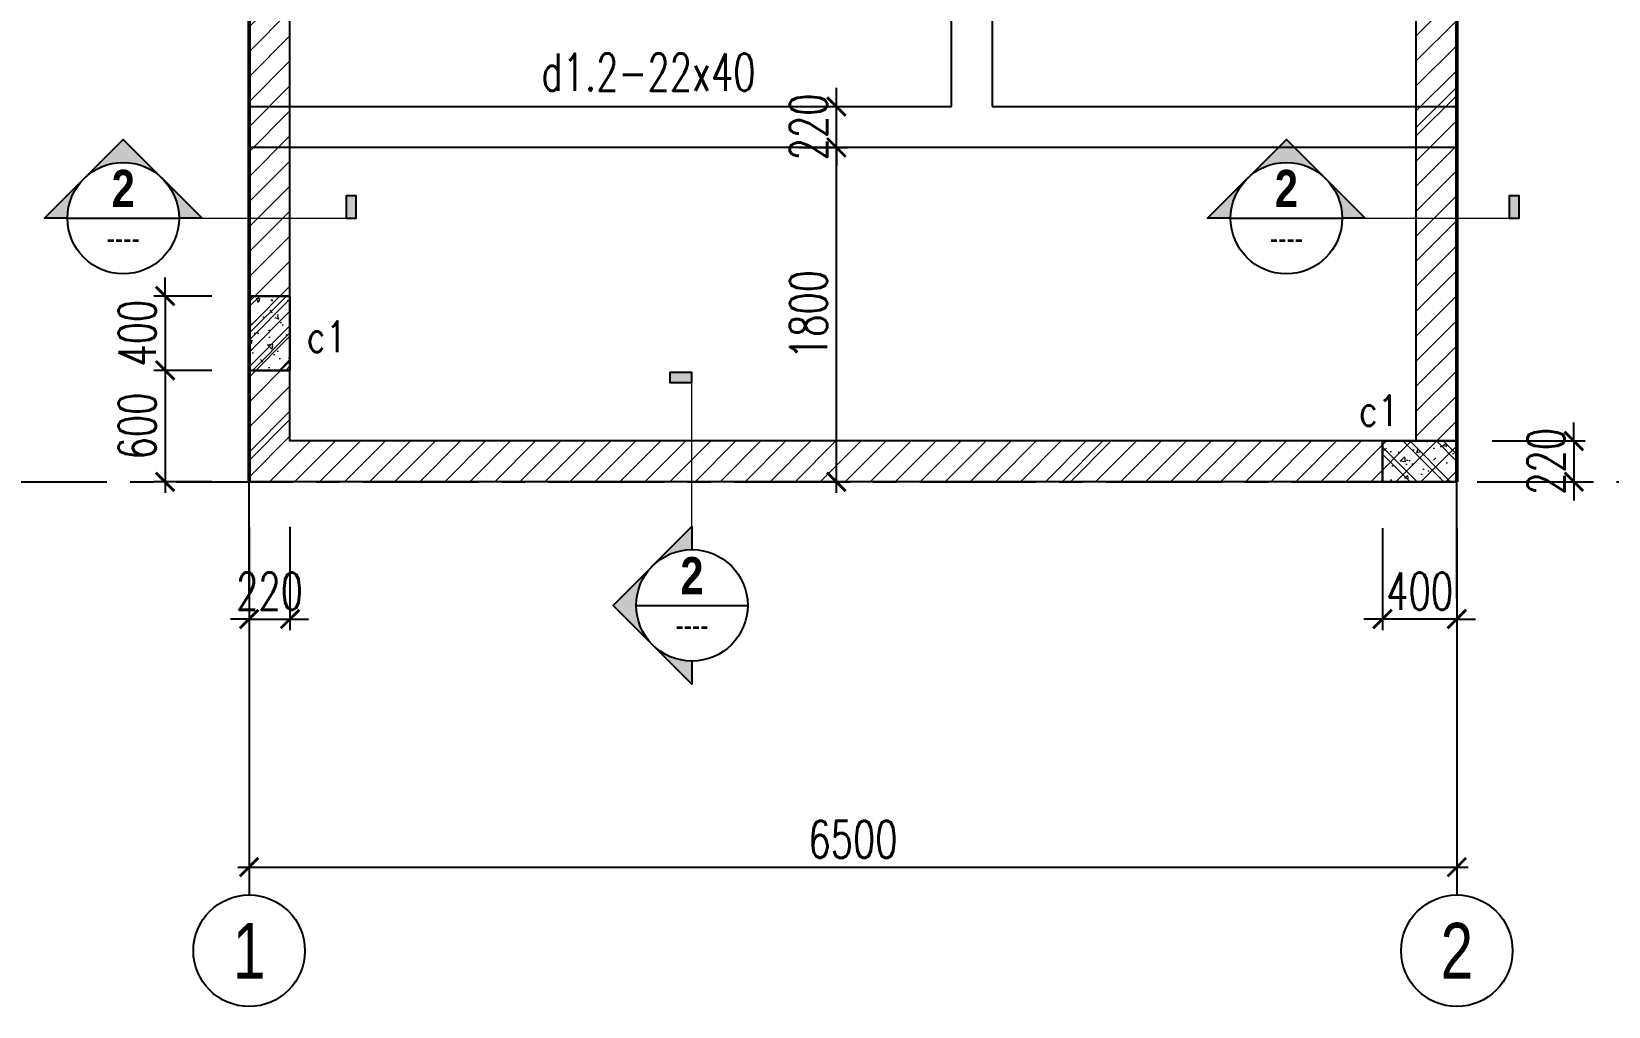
# Model space of a CAD drawing. Header units: millimetres. Extents: x -529861 to -223882, y -171969 to 61504.
# Drawn here: x -340738 to -332251, y 6759 to 12007 of the extents above; entities that cross this region are included whole.
import ezdxf
from ezdxf.enums import TextEntityAlignment as Align

# ---------------------------------------------------------------- set-up
doc = ezdxf.new("R2010")
doc.units = ezdxf.units.MM
doc.header["$LTSCALE"] = 5000
for name, pattern in [('CENTER', [2, 1.25, -0.25, 0.25, -0.25]), ('Dash', [6, 3, -3]), ('HIDDEN', [0.375, 0.25, -0.125])]:
    doc.linetypes.add(name, pattern=pattern)
doc.layers.get('Defpoints').update_dxf_attribs({"color": 143})
for name, color, linetype, lineweight in [('06- General text', 2, 'Continuous', 25), ('07- Hidden', 8, 'HIDDEN', 15), ('08- Note', 6, 'Continuous', 25), ('A-DETL-2', 1, 'Dash', 50), ('KC-COT-HATCH', 13, 'Continuous', 15), ('KC-COT-NETCAT', 2, 'Continuous', 30), ('S-Concrete', 4, 'Continuous', 25), ('S-dims', 8, 'Continuous', 18), ('S-hatch', 8, 'Continuous', 5), ('s-nomal', 32, 'Continuous', 25), ('S-text', 2, 'Continuous', 20)]:
    doc.layers.add(name, color=color, linetype=linetype, lineweight=lineweight)
for name, color, linetype in [('KC ICC-COTVACH', 3, 'Continuous'), ('KCS_AXIS', 18, 'CENTER'), ('KCS_BORDER', 3, 'Continuous'), ('KCS_CHI', 1, 'Continuous'), ('KCS_DIM', 1, 'Continuous'), ('KCS_TEXT', 2, 'Continuous')]:
    doc.layers.add(name, color=color, linetype=linetype)
doc.styles.add('Brief text', font='')
doc.styles.add('General text 1', font='')
doc.styles.add('s-text', font='vnsimli.shx', dxfattribs={"width": 0.7})
doc.styles.add('style1', font='arial.ttf', dxfattribs={"width": 0.75})
doc.styles.add('vnsimpli', font='vnsimli.shx', dxfattribs={"width": 0.65})
doc.styles.get('Brief text').set_extended_font_data('.VnHelvetInsH', bold=True)
doc.styles.get('General text 1').set_extended_font_data('.VnAvantH')
doc.dimstyles.new('1-100s', dxfattribs={"dimtxt": 200, "dimasz": 100, "dimexe": 60, "dimexo": 0, "dimgap": 50, "dimtad": 1, "dimdec": 0, "dimzin": 0, "dimdsep": 46, "dimtxsty": 's-text', "dimblk1": 'ARCHTICK', "dimblk2": 'ARCHTICK', "dimsah": 1, "dimcen": 80, "dimdle": 60, "dimclrd": 9, "dimclre": 9, "dimclrt": 2, "dimadec": 0, "dimazin": 0, "dimtfac": 0.0001, "dimtdec": 0, "dimtix": 1, "dimtmove": 1, "dimatfit": 3, "dimldrblk": 'ARCHTICK', "dimfxl": 200, "dimtolj": 1, "dimtzin": 0, "dimarcsym": 0})
pattern_1 = [(45, (173487.349945524, 123130.5743308549), (-2245.064030267288, 2245.064030267288), [])]
pattern_2 = [(45, (173487.349945524, 123130.5743308549), (-67.35192090801866, 67.35192090801866), [])]

# ---------------------------------------------------------------- blocks, each defined once
blk = doc.blocks.new('_ArchTick')
at = {"color": 0, "linetype": 'ByBlock', "const_width": 0.15}
blk.add_lwpolyline([(-0.5, -0.5), (0.5, 0.5)], dxfattribs=at)
blk = doc.blocks.new('*D1159')
at = {"layer": 'Defpoints', "color": 0, "ltscale": 1500, "transparency": 16777216}
for p in [(-30105.34346586285, -46735.67500054729), (-23605.34346586303, -46735.67500054729), (-23605.34346586303, -48211.66461847498)]:
    blk.add_point(p, dxfattribs=at)
at = {"layer": 'KCS_DIM', "color": 9, "lineweight": -2, "ltscale": 1500, "transparency": 16777216}
for p, q in [((-30105.34346586285, -46735.67500054729), (-30105.34346586285, -48271.66461847498)), ((-23605.34346586303, -46735.67500054729), (-23605.34346586303, -48271.66461847498)), ((-30165.34346586285, -48211.66461847498), (-23545.34346586303, -48211.66461847498))]:
    blk.add_line(p, q, dxfattribs=at)
at = {"layer": 'KCS_DIM', "color": 9, "lineweight": -2, "ltscale": 1500, "transparency": 16777216, "xscale": 100, "yscale": 100, "zscale": 100, "rotation": 180}
blk.add_blockref('_ArchTick', (-30105.34346586285, -48211.66461847498), dxfattribs=at)
at = {"layer": 'KCS_DIM', "color": 9, "lineweight": -2, "ltscale": 1500, "transparency": 16777216, "xscale": 100, "yscale": 100, "zscale": 100}
blk.add_blockref('_ArchTick', (-23605.34346586303, -48211.66461847498), dxfattribs=at)
at = {"layer": 'KCS_DIM', "color": 2, "ltscale": 1500, "transparency": 16777216, "insert": (-26855.34346586294, -48061.66461847498), "char_height": 200, "attachment_point": 5, "style": 's-text'}
blk.add_mtext('\\A1;6500', dxfattribs=at)
blk = doc.blocks.new('*U935')
at = {"layer": 'KC-COT-HATCH'}
h = blk.add_hatch(dxfattribs=at)
h.set_pattern_fill('CHAU-02', color=256, scale=30, pattern_type=2)
h.set_pattern_definition([(49.99999999999999, (-758.4432547455838, -466.9000352710326), (215.178054780226, -18.82564049477853), [22.5, -247.5]), (355, (-758.4432547455838, -466.9000352710326), (-41.6254000839, 225.6576401100035), [18, -198]), (100.4514, (-740.5117507455836, -468.4688372710326), (173.5528145142065, 206.8318626182861), [19.122057, -210.3426336]), (46.18420000000001, (-758.4432547455838, -406.9000352710326), (320.1723145876933, -49.65570429870542), [33.75, -371.25]), (96.6356, (-731.7622312455837, -411.0380273710326), (280.398811664611, 292.2353612701325), [28.6830864, -315.5139]), (351.1842, (-758.4432547455838, -406.9000352710326), (280.3985835400882, 292.2355802775974), [27, -297]), (21, (-728.4432547455838, -421.9000352710326), (179.0721156355385, -120.7856671996016), [22.5, -247.5]), (226, (-728.4432547455838, -421.9000352710326), (201.5646367418057, -109.6619427481773), [17.99999999999997, -197.9999999999998]), (71.4514, (-713.5205848455837, -431.9655170710327), (252.066788574447, 96.75914901298572), [19.122057, -210.3426336]), (67.5, (-758.4432547455838, -466.9000352710326), (-46.77485499136161, 88.31233855207942), [0, -195.6, 0, -201, 0, -198.75]), (4.500000000000006, (-758.4432547455838, -466.9000352710326), (85.00527716362008, 114.0309565615238), [0, -114.6, 0, -191.1, 0, -75.75]), (327.5, (-825.3432547455836, -466.9000352710326), (160.1467308517227, -6.766461520313927), [0, -75, 0, -234, 0, -310.5]), (317.5, (-855.3432547455836, -466.9000352710326), (174.9558508027159, 30.03149469969532), [0, -97.5, 0, -155.4, 0, -220.5]), (315, (-758.4432547455838, -466.9000352710326), (90.15611460128481, 90.15611460128481), []), (315, (-758.4432547455838, -430.1500352710326), (90.15611460128481, 90.15611460128481), [])])
h.paths.add_polyline_path([(-110.0000000000002, 200.0000000000001), (-110.0000000000002, -199.9999999999999), (109.9999999999998, -199.9999999999999), (109.9999999999998, 200.0000000000001)])
at = {"layer": 'KC-COT-NETCAT'}
blk.add_lwpolyline([(-110.0000000000002, -199.9999999999999), (109.9999999999998, -199.9999999999999), (109.9999999999998, 200.0000000000001), (-110.0000000000002, 200.0000000000001)], close=True, dxfattribs=at)
blk = doc.blocks.new('MB giang tuong lka1')
at = {"layer": 'S-hatch', "linetype": 'ByBlock', "ltscale": 1500}
h = blk.add_hatch(dxfattribs=at)
h.set_pattern_fill('ANSI31', color=256, scale=1000)
h.set_pattern_definition(pattern_1)
h.paths.add_polyline_path([(220, -220), (6280.000000000058, -220), (6280.000000000058, -11080), (220, -11080)], flags=16)
h.paths.add_polyline_path([(0, 0), (6500.000000000058, 0), (6500.000000000058, -11300), (0, -11300)])
h = blk.add_hatch(dxfattribs=at)
h.set_pattern_fill('ANSI31', color=256, scale=1000)
h.set_pattern_definition(pattern_1)
h.paths.add_polyline_path([(220, -220), (6280.000000000058, -220), (6280.000000000058, -11080), (220, -11080)], flags=16)
h.paths.add_polyline_path([(0, 0), (6500.000000000058, 0), (6500.000000000058, -11300), (0, -11300)])
h = blk.add_hatch(dxfattribs=at)
h.set_pattern_fill('ANSI31', color=256, scale=30)
h.set_pattern_definition(pattern_2)
h.paths.add_polyline_path([(220, -220), (6280.000000000058, -220), (6280.000000000058, -11080), (220, -11080)], flags=16)
h.paths.add_polyline_path([(0, 0), (6500.000000000058, 0), (6500.000000000058, -11300), (0, -11300)])
h = blk.add_hatch(dxfattribs=at)
h.set_pattern_fill('ANSI31', color=256, scale=30)
h.set_pattern_definition(pattern_2)
h.paths.add_polyline_path([(220, -4230.000000000029), (720, -4230.000000000029), (720, -4450.000000000029), (220, -4450.000000000029)])
h = blk.add_hatch(dxfattribs=at)
h.set_pattern_fill('ANSI31', color=256, scale=30)
h.set_pattern_definition(pattern_2)
h.paths.add_polyline_path([(3184.999999999796, -4230.000000000029), (6279.999999999796, -4230.000000000029), (6279.999999999796, -4450.000000000029), (3184.999999999796, -4450.000000000029)])
h = blk.add_hatch(dxfattribs=at)
h.set_pattern_fill('ANSI31', color=256, scale=30)
h.set_pattern_definition([(45, (173487.349945524, 120620.5743308549), (-67.35192090801866, 67.35192090801866), [])])
h.paths.add_polyline_path([(3184.999999999796, -6740.000000000015), (6279.999999999825, -6740), (6279.999999999825, -6960), (3184.999999999796, -6960.000000000015)])
at = {"layer": 'S-Concrete'}
for points in [[(3484.999999999796, -3340.000000000029), (3484.999999999796, -3120.000000000029), (6499.999999999825, -3120.000000000029), (6499.999999999825, -3340.000000000029), (3704.999999999796, -3340.000000000029)], [(219.9999999997672, -3350), (369.9999999997672, -3350), (369.9999999997381, -4450.000000000015), (519.9999999997381, -4450.000000000015), (519.9999999997381, -3240.000000000029), (519.9999999997381, -3200.000000000029), (0, -3200.000000000029), (0, -3350), (219.9999999997672, -3350)], [(3704.999999999796, -3340.000000000029), (3704.999999999796, -6960), (3484.999999999796, -6960), (3484.999999999796, -3340.000000000029)], [(3779.663092774164, -9280.00000000003), (3779.663092774164, -6740), (3999.663092774164, -6740), (3999.663092774164, -9280.00000000003)], [(3999.663092774164, -9280.00000000003), (6500.000000000058, -9280.00000000003), (6500.000000000058, -9500.00000000003), (-2.328306436538696e-10, -9500), (-2.328306436538696e-10, -9280), (3779.663092774164, -9280.00000000003)]]:
    blk.add_lwpolyline(points, dxfattribs=at)
at = {"layer": 's-nomal'}
for points in [[(0, 0), (6500.000000000058, 0), (6500.000000000058, -11300), (0, -11300)], [(220, -220), (6280.000000000058, -220), (6280.000000000058, -11080), (220, -11080)]]:
    blk.add_lwpolyline(points, close=True, dxfattribs=at)
at = {"layer": 's-nomal', "linetype": 'ByBlock', "ltscale": 1500}
for points in [[(220, -4230.000000000029), (720, -4230.000000000029), (720, -4450.000000000029), (220, -4450.000000000029)], [(3184.999999999796, -6739.999999999985), (6279.999999999825, -6740), (6279.999999999825, -6960), (3184.999999999796, -6959.999999999985)]]:
    blk.add_lwpolyline(points, close=True, dxfattribs=at)
blk.add_lwpolyline([(3184.999999999796, -4230.000000000029), (6279.999999999796, -4230.000000000029), (6279.999999999796, -4450.000000000029), (3184.999999999796, -4450.000000000029), (3184.999999999796, -4230.000000000029), (3184.999999999796, -4450.000000000029)], dxfattribs=at)
blk = doc.blocks.new('*D965')
at = {"layer": 'Defpoints', "color": 0, "linetype": 'ByBlock', "ltscale": 1500, "transparency": 16777216}
for p in [(-339767.7423628049, 10583.15548836588), (-340018.8407823397, 10183.15548836588), (-339767.7423628049, 10183.15548836588)]:
    blk.add_point(p, dxfattribs=at)
at = {"layer": 'S-dims', "color": 9, "linetype": 'ByBlock', "lineweight": -2, "ltscale": 1500, "transparency": 16777216}
for p, q in [((-340018.8407823397, 10583.15548836588), (-340018.8407823397, 10683.15548836588)), ((-339767.7423628049, 10583.15548836588), (-340078.8407823397, 10583.15548836588)), ((-340018.8407823397, 10583.15548836588), (-340018.8407823397, 10183.15548836588)), ((-339767.7423628049, 10183.15548836588), (-340078.8407823397, 10183.15548836588)), ((-340018.8407823397, 10183.15548836588), (-340018.8407823397, 10083.15548836588))]:
    blk.add_line(p, q, dxfattribs=at)
at = {"layer": 'S-dims', "color": 9, "linetype": 'ByBlock', "lineweight": -2, "ltscale": 1500, "transparency": 16777216, "xscale": 100, "yscale": 100, "zscale": 100}
for p, rotation in [((-340018.8407823397, 10583.15548836588), 270), ((-340018.8407823397, 10183.15548836588), 90)]:
    blk.add_blockref('_ArchTick', p, dxfattribs=dict(at, rotation=rotation))
at = {"layer": 'S-dims', "color": 2, "linetype": 'ByBlock', "ltscale": 1500, "transparency": 16777216, "insert": (-340168.8407823396, 10383.15548836597), "char_height": 200, "attachment_point": 5, "rotation": 90, "style": 's-text'}
blk.add_mtext('\\A1;400', dxfattribs=at)
blk = doc.blocks.new('*D966')
at = {"layer": 'Defpoints', "color": 0, "linetype": 'ByBlock', "ltscale": 1500, "transparency": 16777216}
for p in [(-339767.7423628049, 10183.15548836588), (-340018.8407823398, 9583.155488486833), (-339767.7423628049, 9583.155488486835)]:
    blk.add_point(p, dxfattribs=at)
at = {"layer": 'S-dims', "color": 9, "linetype": 'ByBlock', "lineweight": -2, "ltscale": 1500, "transparency": 16777216}
for p, q in [((-340018.8407823398, 10243.15548836588), (-340018.8407823398, 9523.155488486833)), ((-339767.7423628049, 10183.15548836588), (-340078.8407823398, 10183.15548836588)), ((-339767.7423628049, 9583.155488486835), (-340078.8407823398, 9583.155488486833))]:
    blk.add_line(p, q, dxfattribs=at)
at = {"layer": 'S-dims', "color": 9, "linetype": 'ByBlock', "lineweight": -2, "ltscale": 1500, "transparency": 16777216, "xscale": 100, "yscale": 100, "zscale": 100}
for p, rotation in [((-340018.8407823398, 10183.15548836588), 90), ((-340018.8407823398, 9583.155488486833), 270)]:
    blk.add_blockref('_ArchTick', p, dxfattribs=dict(at, rotation=rotation))
at = {"layer": 'S-dims', "color": 2, "linetype": 'ByBlock', "ltscale": 1500, "transparency": 16777216, "insert": (-340168.8407823397, 9883.15548842645), "char_height": 200, "attachment_point": 5, "rotation": 90, "style": 's-text'}
blk.add_mtext('\\A1;600', dxfattribs=at)
blk = doc.blocks.new('*D967')
at = {"layer": 'Defpoints', "color": 0, "linetype": 'ByBlock', "ltscale": 1500, "transparency": 16777216}
for p in [(-339566.7021540222, 9341.589578875159), (-339346.7021540222, 9341.589578875159), (-339346.7021540222, 8844.501605584686)]:
    blk.add_point(p, dxfattribs=at)
at = {"layer": 'S-dims', "color": 9, "linetype": 'ByBlock', "lineweight": -2, "ltscale": 1500, "transparency": 16777216}
for p, q in [((-339566.7021540222, 9341.589578875159), (-339566.7021540222, 8784.501605584686)), ((-339346.7021540222, 9341.589578875159), (-339346.7021540222, 8784.501605584686)), ((-339566.7021540222, 8844.501605584686), (-339666.7021540222, 8844.501605584686)), ((-339566.7021540222, 8844.501605584686), (-339346.7021540222, 8844.501605584686)), ((-339346.7021540222, 8844.501605584686), (-339246.7021540222, 8844.501605584686))]:
    blk.add_line(p, q, dxfattribs=at)
at = {"layer": 'S-dims', "color": 9, "linetype": 'ByBlock', "lineweight": -2, "ltscale": 1500, "transparency": 16777216, "xscale": 100, "yscale": 100, "zscale": 100}
blk.add_blockref('_ArchTick', (-339566.7021540222, 8844.501605584686), dxfattribs=at)
at = {"layer": 'S-dims', "color": 9, "linetype": 'ByBlock', "lineweight": -2, "ltscale": 1500, "transparency": 16777216, "xscale": 100, "yscale": 100, "zscale": 100, "rotation": 180}
blk.add_blockref('_ArchTick', (-339346.7021540222, 8844.501605584686), dxfattribs=at)
at = {"layer": 'S-dims', "color": 2, "linetype": 'ByBlock', "ltscale": 1500, "transparency": 16777216, "insert": (-339456.7021540222, 8994.501605584686), "char_height": 200, "attachment_point": 5, "style": 's-text'}
blk.add_mtext('\\A1;220', dxfattribs=at)
blk = doc.blocks.new('*D974')
at = {"layer": 'Defpoints', "color": 0, "linetype": 'ByBlock', "ltscale": 1500, "transparency": 16777216}
for p in [(-332875.879175229, 9803.155488486835), (-332875.879175229, 9583.155488486835), (-332437.0949185961, 9583.155488486835)]:
    blk.add_point(p, dxfattribs=at)
at = {"layer": 'S-dims', "color": 9, "linetype": 'ByBlock', "lineweight": -2, "ltscale": 1500, "transparency": 16777216}
for p, q in [((-332437.0949185961, 9803.155488486835), (-332437.0949185961, 9903.155488486835)), ((-332875.879175229, 9803.155488486835), (-332377.0949185961, 9803.155488486835)), ((-332437.0949185961, 9803.155488486835), (-332437.0949185961, 9583.155488486835)), ((-332875.879175229, 9583.155488486835), (-332377.0949185961, 9583.155488486835)), ((-332437.0949185961, 9583.155488486835), (-332437.0949185961, 9483.155488486835))]:
    blk.add_line(p, q, dxfattribs=at)
at = {"layer": 'S-dims', "color": 9, "linetype": 'ByBlock', "lineweight": -2, "ltscale": 1500, "transparency": 16777216, "xscale": 100, "yscale": 100, "zscale": 100}
for p, rotation in [((-332437.0949185961, 9803.155488486835), 270), ((-332437.0949185961, 9583.155488486835), 90)]:
    blk.add_blockref('_ArchTick', p, dxfattribs=dict(at, rotation=rotation))
at = {"layer": 'S-dims', "color": 2, "linetype": 'ByBlock', "ltscale": 1500, "transparency": 16777216, "insert": (-332587.094918596, 9693.155488486927), "char_height": 200, "attachment_point": 5, "rotation": 90, "style": 's-text'}
blk.add_mtext('\\A1;220', dxfattribs=at)
blk = doc.blocks.new('*D975')
at = {"layer": 'Defpoints', "color": 0, "linetype": 'ByBlock', "ltscale": 1500, "transparency": 16777216}
for p in [(-333466.7021540222, 9333.211839938587), (-333066.7021540221, 9333.211839938587), (-333466.7021540222, 8844.501605584686)]:
    blk.add_point(p, dxfattribs=at)
at = {"layer": 'S-dims', "color": 9, "linetype": 'ByBlock', "lineweight": -2, "ltscale": 1500, "transparency": 16777216}
for p, q in [((-333466.7021540222, 9333.211839938587), (-333466.7021540222, 8784.501605584686)), ((-333066.7021540221, 9333.211839938587), (-333066.7021540221, 8784.501605584686)), ((-333466.7021540222, 8844.501605584686), (-333566.7021540222, 8844.501605584686)), ((-333066.7021540221, 8844.501605584686), (-333466.7021540222, 8844.501605584686)), ((-333066.7021540221, 8844.501605584686), (-332966.7021540221, 8844.501605584686))]:
    blk.add_line(p, q, dxfattribs=at)
at = {"layer": 'S-dims', "color": 9, "linetype": 'ByBlock', "lineweight": -2, "ltscale": 1500, "transparency": 16777216, "xscale": 100, "yscale": 100, "zscale": 100}
blk.add_blockref('_ArchTick', (-333466.7021540222, 8844.501605584686), dxfattribs=at)
at = {"layer": 'S-dims', "color": 9, "linetype": 'ByBlock', "lineweight": -2, "ltscale": 1500, "transparency": 16777216, "xscale": 100, "yscale": 100, "zscale": 100, "rotation": 180}
blk.add_blockref('_ArchTick', (-333066.7021540221, 8844.501605584686), dxfattribs=at)
at = {"layer": 'S-dims', "color": 2, "linetype": 'ByBlock', "ltscale": 1500, "transparency": 16777216, "insert": (-333266.7021540222, 8994.501605584686), "char_height": 200, "attachment_point": 5, "style": 's-text'}
blk.add_mtext('\\A1;400', dxfattribs=at)
blk = doc.blocks.new('*U942')
at = {"layer": '08- Note'}
blk.add_hatch(color=256, dxfattribs=at).paths.add_polyline_path([(2.184160651352826e-10, 23.97891921335241), (2.18422214200549e-10, 25.05254350513124), (-2.399999999813003, 25.05254350513126), (-2.39999999981301, 23.9789192133524)])
h = blk.add_hatch(color=256, dxfattribs=at)
h.paths.add_polyline_path([(-8.485281374021273, -2.295988136800585e-10), (-4.24264068688788, -4.242640687343714, -0.1989123673796904), (-5.999999999780815, -2.220102405836579e-10, -0.1989123673796165), (-4.24264068690602, 4.242640686905501)])
h.paths.add_polyline_path([(2.546099180613115e-10, -8.485281374467494), (2.492950817193429e-10, -6.000000000217371, -0.1989123673800045), (-4.24264068688788, -4.242640687344283)])
h.paths.add_polyline_path([(-4.24264068690602, 4.242640686905501, -0.1989123673800453), (2.236421633674459e-10, 5.999999999799005), (2.171904586482613e-10, 8.48528137404799)])
at = {"ltscale": 500}
blk.add_line((2.183130928492458e-10, 5.999999999803553), (2.184222142005506e-10, 25.05254350513124), dxfattribs=at)
at = {"layer": '08- Note'}
blk.add_line((-6.000000000021828, 0), (6.000000000021828, 0), dxfattribs=at)
blk.add_lwpolyline([(2.184160651352826e-10, 23.97891921335241), (2.18422214200549e-10, 25.05254350513124), (-2.399999999813003, 25.05254350513126), (-2.39999999981301, 23.9789192133524)], close=True, dxfattribs=at)
blk.add_lwpolyline([(2.492950817193429e-10, -6.000000000217371), (2.546099180613115e-10, -8.485281374466926), (-8.48528137402241, -2.295988136800587e-10), (2.183273270254777e-10, 8.485281374048558), (2.236421633674459e-10, 5.999999999799005)], dxfattribs=at)
blk.add_circle((0, 0), 6.000000000008123, dxfattribs=at)
at = {"layer": '06- General text', "style": 'Brief text', "width": 0.8}
blk.add_attdef('VIEW-NUMBER', text='', height=4, dxfattribs=at).set_placement((0, 0), align=Align.BOTTOM_CENTER)
at = {"layer": '06- General text', "style": 'General text 1', "width": 0.8}
blk.add_attdef('SHEET-NUMBER', text='', height=2.5, dxfattribs=at).set_placement((0, -0.8735977943960904), align=Align.TOP_CENTER)
blk = doc.blocks.new('*U945')
at = {"layer": '08- Note'}
h = blk.add_hatch(color=256, dxfattribs=at)
h.paths.add_polyline_path([(7.656031923859189e-10, 8.485281374021273), (-4.242640686627834, 4.242640687167202, -0.1989123673796904), (6.095685653141761e-10, 5.999999999780815, -0.1989123673796165), (4.242640687621381, 4.242640686626697)])
h.paths.add_polyline_path([(-8.485281374030937, 3.040346311544249e-10), (-5.999999999780814, 1.457262673276138e-10, -0.1989123673800045), (-4.242640686628403, 4.242640687167202)])
h.paths.add_polyline_path([(4.242640687621381, 4.242640686626697, -0.1989123673800453), (6.000000000235563, -6.18663512250606e-10), (8.485281374484547, -7.75835007700126e-10)])
blk.add_hatch(color=256, dxfattribs=at).paths.add_polyline_path([(23.97891921378897, -1.797113567462106e-09), (25.0525435055678, -1.867803802530631e-09), (25.05254350572583, 2.399999998163622), (23.97891921394697, 2.399999998234313)])
at = {"ltscale": 500}
blk.add_line((6.00000000024011, -6.133344417327052e-10), (25.0525435055678, -1.867803802530633e-09), dxfattribs=at)
at = {"layer": '08- Note'}
blk.add_line((-6.000000000021828, 0), (6.000000000021828, 0), dxfattribs=at)
blk.add_lwpolyline([(-5.999999999780814, 1.457262673276138e-10), (-8.485281374030368, 3.040346311543875e-10), (7.656031923859936e-10, 8.48528137402241), (8.485281374485115, -7.769718760773798e-10), (6.000000000235563, -6.18663512250606e-10)], dxfattribs=at)
blk.add_lwpolyline([(23.97891921378897, -1.797113567462106e-09), (25.0525435055678, -1.867803802530631e-09), (25.05254350572583, 2.399999998163622), (23.97891921394697, 2.399999998234313)], close=True, dxfattribs=at)
blk.add_circle((0, 0), 6.000000000008123, dxfattribs=at)
at = {"layer": '06- General text', "style": 'Brief text', "width": 0.8}
blk.add_attdef('VIEW-NUMBER', text='', height=4, dxfattribs=at).set_placement((0, 0), align=Align.BOTTOM_CENTER)
at = {"layer": '06- General text', "style": 'General text 1', "width": 0.8}
blk.add_attdef('SHEET-NUMBER', text='', height=2.5, dxfattribs=at).set_placement((0, -0.8735977943960904), align=Align.TOP_CENTER)
blk = doc.blocks.new('*U946')
at = {"layer": '08- Note'}
h = blk.add_hatch(color=256, dxfattribs=at)
h.paths.add_polyline_path([(7.656031923859189e-10, 8.485281374021273), (-4.242640686627834, 4.242640687167202, -0.1989123673796904), (6.095685653141761e-10, 5.999999999780815, -0.1989123673796165), (4.242640687621381, 4.242640686626697)])
h.paths.add_polyline_path([(-8.485281374030937, 3.040346311544249e-10), (-5.999999999780814, 1.457262673276138e-10, -0.1989123673800045), (-4.242640686628403, 4.242640687167202)])
h.paths.add_polyline_path([(4.242640687621381, 4.242640686626697, -0.1989123673800453), (6.000000000235563, -6.18663512250606e-10), (8.485281374484547, -7.75835007700126e-10)])
blk.add_hatch(color=256, dxfattribs=at).paths.add_polyline_path([(23.97891921378897, -1.797113567462106e-09), (25.0525435055678, -1.867803802530631e-09), (25.05254350572583, 2.399999998163622), (23.97891921394697, 2.399999998234313)])
at = {"ltscale": 500}
blk.add_line((6.00000000024011, -6.133344417327052e-10), (25.0525435055678, -1.867803802530633e-09), dxfattribs=at)
at = {"layer": '08- Note'}
blk.add_line((-6.000000000021828, 0), (6.000000000021828, 0), dxfattribs=at)
blk.add_lwpolyline([(-5.999999999780814, 1.457262673276138e-10), (-8.485281374030368, 3.040346311543875e-10), (7.656031923859936e-10, 8.48528137402241), (8.485281374485115, -7.769718760773798e-10), (6.000000000235563, -6.18663512250606e-10)], dxfattribs=at)
blk.add_lwpolyline([(23.97891921378897, -1.797113567462106e-09), (25.0525435055678, -1.867803802530631e-09), (25.05254350572583, 2.399999998163622), (23.97891921394697, 2.399999998234313)], close=True, dxfattribs=at)
blk.add_circle((0, 0), 6.000000000008123, dxfattribs=at)
at = {"layer": '06- General text', "style": 'Brief text', "width": 0.8}
blk.add_attdef('VIEW-NUMBER', text='', height=4, dxfattribs=at).set_placement((0, 0), align=Align.BOTTOM_CENTER)
at = {"layer": '06- General text', "style": 'General text 1', "width": 0.8}
blk.add_attdef('SHEET-NUMBER', text='', height=2.5, dxfattribs=at).set_placement((0, -0.8735977943960904), align=Align.TOP_CENTER)
blk = doc.blocks.new('*D989')
at = {"layer": 'Defpoints', "color": 0, "linetype": 'ByBlock', "ltscale": 1500, "transparency": 16777216}
for p in [(-336606.6508560032, 11383.15548836589), (-336406.0646441722, 11383.15548836589), (-336712.2240521617, 9583.155488486835)]:
    blk.add_point(p, dxfattribs=at)
at = {"layer": 'S-dims', "color": 9, "linetype": 'ByBlock', "lineweight": -2, "ltscale": 1500, "transparency": 16777216}
for p, q in [((-336606.6508560032, 11383.15548836589), (-336346.0646441722, 11383.15548836589)), ((-336406.0646441722, 9523.155488486835), (-336406.0646441722, 11443.15548836589)), ((-336712.2240521617, 9583.155488486835), (-336346.0646441722, 9583.155488486835))]:
    blk.add_line(p, q, dxfattribs=at)
at = {"layer": 'S-dims', "color": 9, "linetype": 'ByBlock', "lineweight": -2, "ltscale": 1500, "transparency": 16777216, "xscale": 100, "yscale": 100, "zscale": 100}
for p, rotation in [((-336406.0646441722, 11383.15548836589), 90), ((-336406.0646441722, 9583.155488486835), 270)]:
    blk.add_blockref('_ArchTick', p, dxfattribs=dict(at, rotation=rotation))
at = {"layer": 'S-dims', "color": 2, "linetype": 'ByBlock', "ltscale": 1500, "transparency": 16777216, "insert": (-336556.0646441721, 10483.15548842646), "char_height": 200, "attachment_point": 5, "rotation": 90, "style": 's-text'}
blk.add_mtext('\\A1;1800', dxfattribs=at)
blk = doc.blocks.new('*D990')
at = {"layer": 'Defpoints', "color": 0, "linetype": 'ByBlock', "ltscale": 1500, "transparency": 16777216}
for p in [(-336648.8808496837, 11603.15548836589), (-336406.0646441723, 11603.15548836589), (-336606.6508560032, 11383.15548836589)]:
    blk.add_point(p, dxfattribs=at)
at = {"layer": 'S-dims', "color": 9, "linetype": 'ByBlock', "lineweight": -2, "ltscale": 1500, "transparency": 16777216}
for p, q in [((-336406.0646441723, 11603.15548836589), (-336406.0646441723, 11703.15548836589)), ((-336648.8808496837, 11603.15548836589), (-336346.0646441723, 11603.15548836589)), ((-336406.0646441723, 11383.15548836589), (-336406.0646441723, 11603.15548836589)), ((-336606.6508560032, 11383.15548836589), (-336346.0646441723, 11383.15548836589)), ((-336406.0646441723, 11383.15548836589), (-336406.0646441723, 11283.15548836589))]:
    blk.add_line(p, q, dxfattribs=at)
at = {"layer": 'S-dims', "color": 9, "linetype": 'ByBlock', "lineweight": -2, "ltscale": 1500, "transparency": 16777216, "xscale": 100, "yscale": 100, "zscale": 100}
for p, rotation in [((-336406.0646441723, 11603.15548836589), 270), ((-336406.0646441723, 11383.15548836589), 90)]:
    blk.add_blockref('_ArchTick', p, dxfattribs=dict(at, rotation=rotation))
at = {"layer": 'S-dims', "color": 2, "linetype": 'ByBlock', "ltscale": 1500, "transparency": 16777216, "insert": (-336556.0646441723, 11493.15548836599), "char_height": 200, "attachment_point": 5, "rotation": 90, "style": 's-text'}
blk.add_mtext('\\A1;220', dxfattribs=at)
blk = doc.blocks.new('2-LUOI TRUC')
at = {"layer": 'KCS_AXIS', "ltscale": 0.1}
for p, q in [((-30105.34346586303, -46766.54382074761), (-30105.34346586303, -33447.5459575562)), ((-23605.34346586291, -46766.54382074761), (-23605.34346586291, -33447.5459575562)), ((-31495.34346586291, -46137.54595751589), (-22215.34346586291, -46137.54595751589))]:
    blk.add_line(p, q, dxfattribs=at)
at = {"layer": 'KCS_CHI', "ltscale": 1500}
for p, q in [((-30105.34346586285, -48211.66461847498), (-30105.34346586285, -48361.66461847498)), ((-23605.34346586303, -48211.66461847498), (-23605.34346586303, -48361.66461847498))]:
    blk.add_line(p, q, dxfattribs=at)
for centre in [(-30105.34346586303, -48661.66461847498), (-23605.34346586291, -48661.66461847498)]:
    blk.add_circle(centre, 300, dxfattribs=at)
at = {"layer": 'KCS_TEXT', "color": 4, "ltscale": 1500, "style": 'style1', "width": 0.75}
for s, p in [('1', (-30105.34346586303, -48661.66461847498)), ('2', (-23605.34346586291, -48661.66461847498))]:
    blk.add_text(s, height=300, dxfattribs=at).set_placement(p, align=Align.MIDDLE_CENTER)
at = {"layer": 'KCS_DIM', "ltscale": 1500}
dim = blk.add_linear_dim(base=(-23605.34346586303, -48211.66461847498), p1=(-30105.34346586285, -46735.67500054729), p2=(-23605.34346586303, -46735.67500054729), dimstyle='1-100s', dxfattribs=at)
dim.commit()
dim.dimension.update_dxf_attribs({"geometry": '*D1159', "text_midpoint": (-26855.34346586294, -48061.66461847498)})
blk = doc.blocks.new('2-MBC')
at = {"layer": 'KC ICC-COTVACH'}
for p, xscale, rotation in [((-5.820766091346741e-11, 689.9999999193533), -1, 180), ((6189.999999999942, 4.030880518257618e-08), -1.000000000000001, 90)]:
    blk.add_blockref('*U935', p, dxfattribs=dict(at, xscale=xscale, rotation=rotation))
at = {"layer": 'KCS_AXIS'}
blk.add_blockref('2-LUOI TRUC', (29995.34346586291, 46027.5459575562), dxfattribs=at)

msp = doc.modelspace()

# ---------------------------------------------------------------- linework, layer by layer
at = {"layer": 'A-DETL-2'}
for p, q in [((-339566.7021540222, 9583.155488486827), (-339566.7021540222, 23383.15548848681)), ((-333066.702154022, 23383.15548848681), (-333066.702154022, 9583.155488486836))]:
    msp.add_line(p, q, dxfattribs=at)

# ---------------------------------------------------------------- block references
at = {"layer": '07- Hidden', "xscale": 50, "yscale": 50, "zscale": 50}
for name, p in [('*U945', (-340244.0148383777, 11002.14171655851)), ('*U946', (-333984.1455172744, 11002.14171655851)), ('*U942', (-337183.325039767, 8918.145398306042))]:
    msp.add_blockref(name, p, dxfattribs=at).add_auto_attribs({'VIEW-NUMBER': '2', 'SHEET-NUMBER': '----'})
at = {"layer": 'KCS_BORDER', "ltscale": 1500}
msp.add_blockref('2-MBC', (-339456.7021540221, 9693.155488446522), dxfattribs=at)
at = {"layer": 'S-Concrete'}
msp.add_blockref('MB giang tuong lka1', (-339566.7021540222, 20883.1554883659), dxfattribs=at)

# ---------------------------------------------------------------- texts
at = {"layer": 'S-text', "style": 'vnsimpli', "width": 0.7}
msp.add_text('d1.2-22x40', height=200, dxfattribs=at).set_placement((-337992.9541203739, 11688.13300683138))
at = {"layer": 'S-text', "style": 's-text', "width": 0.8}
for p in [(-339148.624596819, 10281.51860774293, 7.522345590145895e-07), (-333486.4353112298, 9884.22704188103, 7.522345590145895e-07)]:
    msp.add_text('c1', height=165, dxfattribs=at).set_placement(p, align=Align.CENTER)

# ---------------------------------------------------------------- dimensions: what is measured, and where the dimension line sits
at = {"layer": 'S-dims', "linetype": 'ByBlock', "ltscale": 1500}
for base, p1, p2, angle, picture, middle in [((-336406.0646441723, 11603.15548836589), (-336606.650856003, 11383.15548836589), (-336648.8808496835, 11603.15548836589), 90, '*D990', (-336556.0646441723, 11493.15548836599)), ((-336406.0646441722, 11383.15548836589), (-336712.2240521616, 9583.155488486831), (-336606.650856003, 11383.15548836589), 90, '*D989', (-336556.0646441721, 10483.15548842646)), ((-340018.8407823397, 10183.15548836588), (-339767.7423628048, 10583.15548836588), (-339767.7423628048, 10183.15548836588), 90, '*D965', (-340168.8407823396, 10383.15548836597)), ((-340018.8407823398, 9583.155488486833), (-339767.7423628048, 10183.15548836588), (-339767.7423628048, 9583.155488486831), 90, '*D966', (-340168.8407823397, 9883.15548842645)), ((-332437.0949185961, 9583.155488486835), (-332875.8791752289, 9803.155488486831), (-332875.8791752289, 9583.155488486831), 90, '*D974', (-332587.094918596, 9693.155488486927)), ((-333466.7021540222, 8844.501605584686), (-333066.7021540221, 9333.211839938587), (-333466.7021540222, 9333.211839938587), 180, '*D975', (-333266.7021540222, 8994.501605584686))]:
    dim = msp.add_linear_dim(base=base, p1=p1, p2=p2, angle=angle, dimstyle='1-100s', dxfattribs=at)
    dim.commit()
    dim.dimension.update_dxf_attribs({"geometry": picture, "text_midpoint": middle})
dim = msp.add_linear_dim(base=(-339346.7021540222, 8844.501605584686), p1=(-339566.7021540222, 9341.589578875159), p2=(-339346.7021540222, 9341.589578875159), dimstyle='1-100s', dxfattribs=at)
dim.commit()
dim.dimension.update_dxf_attribs({"geometry": '*D967', "text_midpoint": (-339456.7021540222, 8994.501605584686)})

doc.saveas('drawing.dxf')
